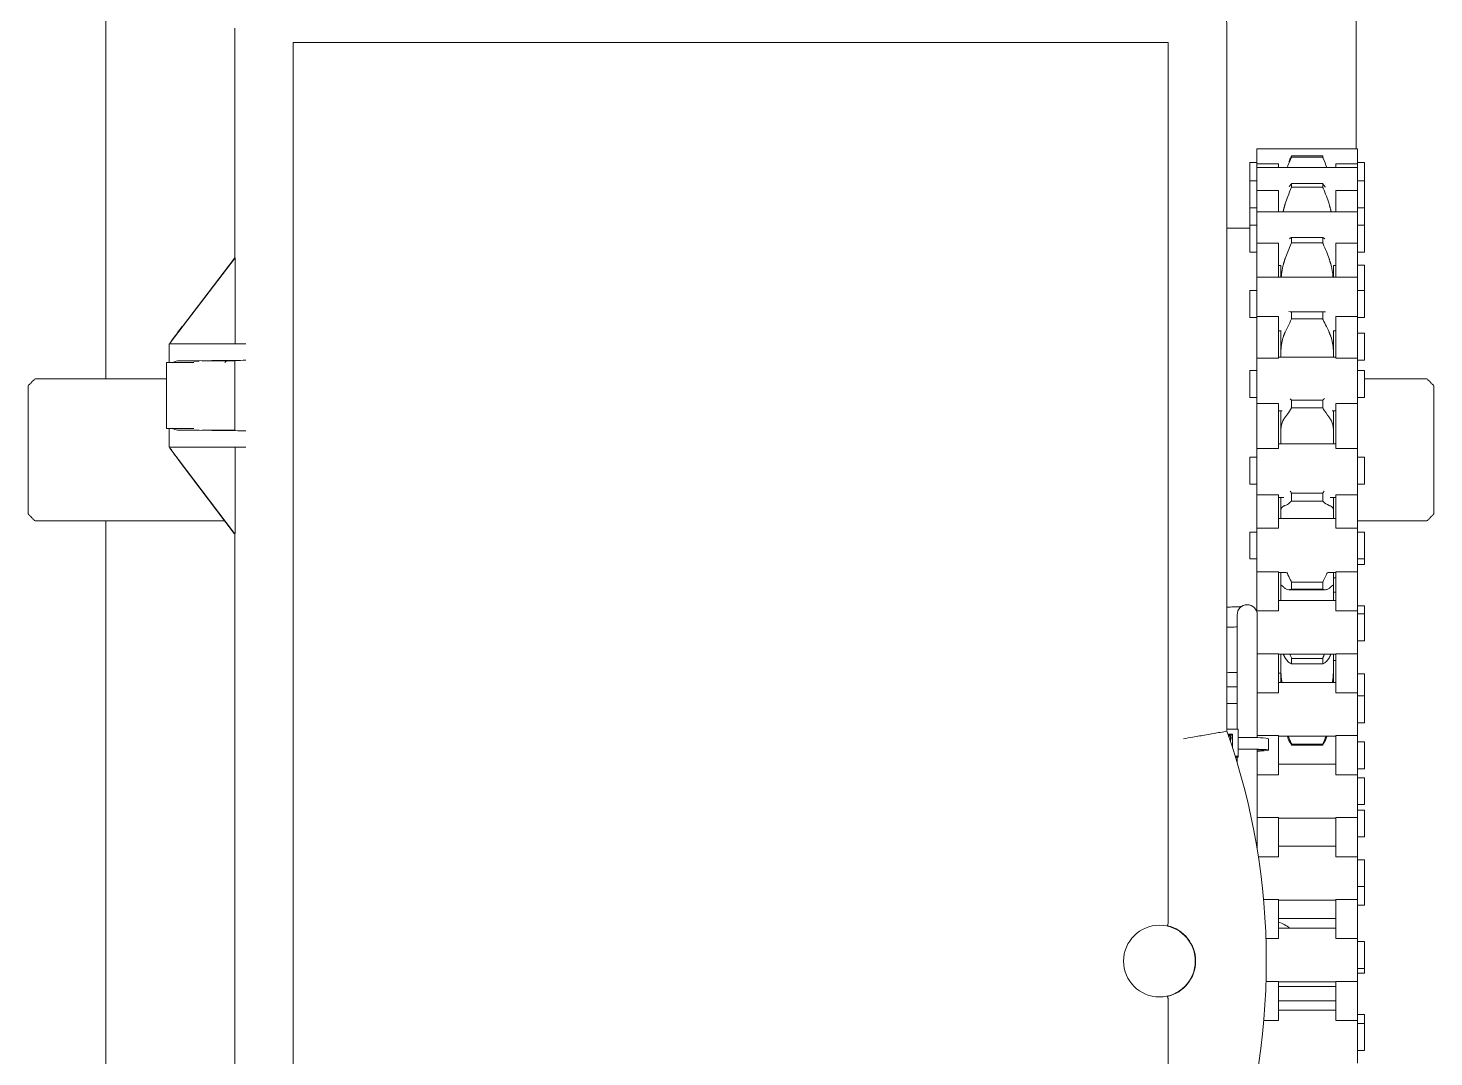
# Model space of a CAD drawing. Header units: inches. Extents: x 12.2 to 24.5, y 6.4 to 20.2.
# Drawn here: x 16.885 to 19.948, y 13.494 to 15.734 of the extents above; entities that cross this region are included whole.
import ezdxf

# ---------------------------------------------------------------- set-up
doc = ezdxf.new("R2010")
doc.units = ezdxf.units.IN
doc.header["$MEASUREMENT"] = 0

msp = doc.modelspace()

# ---------------------------------------------------------------- linework, layer by layer
at = {"color": 7, "linetype": 'Continuous', "lineweight": 15}
for p, q in [((17.054792, 17.541164), (17.054792, 14.970251)), ((19.778243, 15.470914), (19.778243, 17.541164)), ((17.335251, 15.733827), (17.335251, 15.232897)), ((19.496956, 14.203046), (19.496956, 15.733827)), ((17.462978, 15.702577), (17.462978, 11.702577)), ((17.462978, 15.702577), (19.369229, 15.702577)), ((19.369229, 15.702577), (19.369229, 13.78689)), ((19.562017, 15.470914), (19.562017, 15.438556)), ((19.781017, 15.470914), (19.781017, 15.438556)), ((19.546517, 15.441539), (19.546517, 15.401043)), ((19.562017, 15.438556), (19.609018, 15.438556)), ((19.562017, 15.430418), (19.562017, 15.438556)), ((19.609018, 15.430418), (19.609018, 15.438556)), ((19.637769, 15.452807), (19.637769, 15.455457)), ((19.637769, 15.455457), (19.705518, 15.455457)), ((19.705518, 15.452807), (19.637769, 15.452807)), ((19.705518, 15.452807), (19.705518, 15.455457)), ((19.734018, 15.438556), (19.781017, 15.438556)), ((19.734018, 15.430418), (19.734018, 15.438556)), ((19.781017, 15.438556), (19.781017, 15.430418)), ((19.796519, 15.441539), (19.796519, 15.401043)), ((19.562017, 15.430418), (19.562017, 15.38039)), ((19.781017, 15.430418), (19.781017, 15.38039)), ((19.546517, 15.401043), (19.546517, 15.342543)), ((19.562017, 15.38039), (19.609018, 15.38039)), ((19.562017, 15.334377), (19.562017, 15.38039)), ((19.609018, 15.334377), (19.609018, 15.38039)), ((19.637769, 15.387629), (19.637769, 15.395315)), ((19.637769, 15.395315), (19.705518, 15.395315)), ((19.705518, 15.387629), (19.637769, 15.387629)), ((19.705518, 15.387629), (19.705518, 15.395315)), ((19.734018, 15.334377), (19.734018, 15.38039)), ((19.734018, 15.38039), (19.781017, 15.38039)), ((19.781017, 15.38039), (19.781017, 15.334377)), ((19.796519, 15.401043), (19.796519, 15.342543)), ((19.546517, 15.342543), (19.546517, 15.304814)), ((19.562017, 15.334189), (19.562017, 15.265632)), ((19.781017, 15.334189), (19.781017, 15.265632)), ((19.796519, 15.342543), (19.796519, 15.304814)), ((19.546517, 15.304814), (19.546517, 15.246315)), ((19.796519, 15.304814), (19.796519, 15.246315)), ((19.562017, 15.265632), (19.609018, 15.265632)), ((19.562017, 15.191793), (19.562017, 15.265632)), ((19.609018, 15.191793), (19.609018, 15.265632)), ((19.637769, 15.266299), (19.637769, 15.278269)), ((19.637769, 15.278269), (19.705518, 15.278269)), ((19.705518, 15.266299), (19.637769, 15.266299)), ((19.705518, 15.266299), (19.705518, 15.278269)), ((19.734018, 15.191793), (19.734018, 15.265632)), ((19.734018, 15.265632), (19.781017, 15.265632)), ((19.781017, 15.265632), (19.781017, 15.191793)), ((17.33664, 15.233826), (17.19445, 15.04857)), ((17.221265, 15.084387), (17.33579, 15.233601)), ((17.335375, 15.233601), (17.335549, 15.233826)), ((17.335375, 15.233826), (17.335375, 15.233601)), ((17.33637, 15.233826), (17.335375, 15.233826)), ((17.33579, 15.233601), (17.335375, 15.233601)), ((17.33664, 15.233826), (17.33637, 15.233826)), ((17.33664, 15.233826), (17.33664, 15.046327)), ((19.562017, 15.191842), (19.562017, 15.105746)), ((19.614267, 15.191842), (19.614267, 15.21694)), ((19.729018, 15.191842), (19.729018, 15.21694)), ((19.781017, 15.191842), (19.781017, 15.105746)), ((19.796519, 15.217827), (19.796519, 15.174207)), ((19.546517, 15.162467), (19.546517, 15.103968)), ((19.796519, 15.174207), (19.796519, 15.162467)), ((19.796519, 15.162467), (19.796519, 15.103968)), ((19.562017, 15.105746), (19.609018, 15.105746)), ((19.562017, 15.015363), (19.562017, 15.105746)), ((19.609018, 15.015363), (19.609018, 15.105746)), ((19.637769, 15.100696), (19.637769, 15.115778)), ((19.637769, 15.115778), (19.705518, 15.115778)), ((19.705518, 15.100696), (19.637769, 15.100696)), ((19.705518, 15.100696), (19.705518, 15.115778)), ((19.734018, 15.015363), (19.734018, 15.105746)), ((19.734018, 15.105746), (19.781017, 15.105746)), ((19.781017, 15.105746), (19.781017, 15.015363)), ((17.213016, 15.073909), (17.221148, 15.084387)), ((17.221148, 15.084228), (17.213016, 15.07363)), ((17.213016, 15.07363), (17.213016, 15.073909)), ((17.221148, 15.084228), (17.221265, 15.084387)), ((17.221148, 15.084387), (17.221148, 15.084228)), ((17.221265, 15.084387), (17.221148, 15.084387)), ((19.614267, 15.020366), (19.614267, 15.074592)), ((19.729018, 15.020366), (19.729018, 15.074592)), ((19.796519, 15.069519), (19.796519, 15.0259)), ((17.192751, 15.046327), (17.192751, 15.005702)), ((17.192751, 15.046327), (17.199284, 15.046327)), ((17.19445, 15.04857), (17.19445, 15.046327)), ((17.199284, 15.046327), (17.359707, 15.046327)), ((17.210358, 15.009116), (17.359707, 15.010599)), ((17.335251, 15.009513), (17.264725, 15.008828)), ((17.33637, 15.010074), (17.335251, 15.009513)), ((17.335251, 15.009513), (17.335251, 14.858141)), ((19.609018, 15.015363), (19.562017, 15.015363)), ((19.562017, 15.015363), (19.562017, 14.916708)), ((19.614267, 15.020366), (19.614267, 15.017597)), ((19.729018, 15.017597), (19.729018, 15.020366)), ((19.781017, 15.015363), (19.734018, 15.015363)), ((19.781017, 15.015363), (19.781017, 14.916708)), ((19.796519, 15.0259), (19.796519, 15.01102)), ((17.245991, 15.005702), (17.186502, 15.005702)), ((19.546517, 14.988222), (19.546517, 14.929723)), ((19.796519, 14.988222), (19.796519, 14.929723)), ((16.885268, 14.676253), (16.885268, 14.955252)), ((19.947767, 14.955252), (19.947767, 14.676253)), ((19.562017, 14.916708), (19.609018, 14.916708)), ((19.562017, 14.818813), (19.562017, 14.916708)), ((19.609018, 14.818813), (19.609018, 14.916708)), ((19.637769, 14.907028), (19.637769, 14.923748)), ((19.637769, 14.923748), (19.705518, 14.923748)), ((19.705518, 14.907028), (19.705518, 14.923748)), ((19.734018, 14.818813), (19.734018, 14.916708)), ((19.734018, 14.916708), (19.781017, 14.916708)), ((19.781017, 14.916708), (19.781017, 14.818813)), ((19.614267, 14.851253), (19.614267, 14.900347)), ((19.705518, 14.907028), (19.637769, 14.907028)), ((19.729018, 14.851253), (19.729018, 14.900347)), ((17.186502, 14.861952), (17.245991, 14.861952)), ((17.192751, 14.861952), (17.192751, 14.821327)), ((17.359707, 14.857054), (17.210358, 14.858537)), ((17.264725, 14.858826), (17.335251, 14.858141)), ((17.335251, 14.858141), (17.33637, 14.85758)), ((19.614267, 14.851253), (19.614267, 14.828869)), ((19.729018, 14.828869), (19.729018, 14.851253)), ((17.199284, 14.821327), (17.192751, 14.821327)), ((17.194323, 14.819236), (17.194323, 14.821327)), ((17.194323, 14.819236), (17.33507, 14.633828)), ((17.359707, 14.821327), (17.199284, 14.821327)), ((17.221148, 14.78302), (17.212937, 14.793838)), ((17.336459, 14.633828), (17.336459, 14.821327)), ((19.546517, 14.799493), (19.546517, 14.740994)), ((19.609018, 14.818813), (19.562017, 14.818813)), ((19.562017, 14.818813), (19.562017, 14.71741)), ((19.781017, 14.818813), (19.734018, 14.818813)), ((19.781017, 14.818813), (19.781017, 14.71741)), ((19.796519, 14.799493), (19.796519, 14.740994)), ((17.334403, 14.633828), (17.221148, 14.78302)), ((19.562017, 14.71741), (19.609018, 14.71741)), ((19.562017, 14.645115), (19.562017, 14.71741)), ((19.609018, 14.645115), (19.609018, 14.71741)), ((19.614267, 14.678494), (19.614267, 14.711619)), ((19.637769, 14.704255), (19.637769, 14.720975)), ((19.637769, 14.720975), (19.705518, 14.720975)), ((19.705518, 14.704255), (19.637769, 14.704255)), ((19.705518, 14.704255), (19.705518, 14.720975)), ((19.729018, 14.678494), (19.729018, 14.711619)), ((19.734018, 14.71741), (19.781017, 14.71741)), ((19.734018, 14.645115), (19.734018, 14.71741)), ((19.781017, 14.71741), (19.781017, 14.645115)), ((19.614267, 14.678494), (19.614267, 14.666082)), ((19.729018, 14.666082), (19.729018, 14.678494)), ((17.313846, 14.660908), (16.900268, 14.660908)), ((17.054792, 14.660908), (17.054792, 12.598252)), ((19.562017, 14.645115), (19.609018, 14.645115)), ((19.562017, 14.550123), (19.562017, 14.645115)), ((19.734018, 14.645115), (19.781017, 14.645115)), ((19.932767, 14.660908), (19.781017, 14.660908)), ((19.781017, 14.550123), (19.781017, 14.645115)), ((17.334403, 14.633828), (17.33507, 14.633828)), ((17.336459, 14.633828), (17.33507, 14.633828)), ((17.335251, 14.633828), (17.335251, 12.770396)), ((19.546517, 14.578208), (19.546517, 14.636707)), ((19.796519, 14.578208), (19.796519, 14.636707)), ((19.796519, 14.578208), (19.796519, 14.566097)), ((19.609018, 14.550123), (19.562017, 14.550123)), ((19.562017, 14.464891), (19.562017, 14.550123)), ((19.609018, 14.464891), (19.609018, 14.550123)), ((19.614267, 14.518997), (19.614267, 14.548832)), ((19.729018, 14.518997), (19.729018, 14.548832)), ((19.781017, 14.550123), (19.734018, 14.550123)), ((19.734018, 14.464891), (19.734018, 14.550123)), ((19.781017, 14.550123), (19.781017, 14.464891)), ((19.614267, 14.518997), (19.614267, 14.487724)), ((19.637769, 14.512225), (19.637769, 14.527309)), ((19.637769, 14.527309), (19.705518, 14.527309)), ((19.705518, 14.512225), (19.705518, 14.527309)), ((19.729018, 14.487724), (19.729018, 14.518997)), ((19.705518, 14.512225), (19.637769, 14.512225)), ((19.562017, 14.464891), (19.609018, 14.464891)), ((19.562017, 14.463075), (19.562017, 14.464891)), ((19.734018, 14.464891), (19.781017, 14.464891)), ((19.781017, 14.371767), (19.781017, 14.464891)), ((19.796519, 14.476288), (19.796519, 14.458351)), ((19.796519, 14.399849), (19.796519, 14.458351)), ((19.609018, 14.371767), (19.562977, 14.371767)), ((19.609018, 14.286534), (19.609018, 14.371767)), ((19.614267, 14.370474), (19.614267, 14.34459)), ((19.729018, 14.34459), (19.729018, 14.370474)), ((19.781017, 14.371767), (19.734018, 14.371767)), ((19.734018, 14.286534), (19.734018, 14.371767)), ((19.781017, 14.371767), (19.781017, 14.286534)), ((19.614267, 14.309367), (19.614267, 14.34459)), ((19.637769, 14.349734), (19.637769, 14.361704)), ((19.637769, 14.361704), (19.705518, 14.361704)), ((19.705518, 14.349734), (19.637769, 14.349734)), ((19.705518, 14.349734), (19.705518, 14.361704)), ((19.729018, 14.309367), (19.729018, 14.34459)), ((19.796519, 14.327981), (19.796519, 14.284361)), ((19.562977, 14.286534), (19.609018, 14.286534)), ((19.734018, 14.286534), (19.781017, 14.286534)), ((19.781017, 14.193408), (19.781017, 14.286534)), ((19.796519, 14.284361), (19.796519, 14.279992)), ((19.796519, 14.221493), (19.796519, 14.279992)), ((19.496956, 14.263718), (19.519226, 14.263718)), ((19.496956, 14.207495), (19.521352, 14.207495)), ((19.499333, 14.196259), (19.5091, 14.196259)), ((19.500009, 14.194316), (19.5091, 14.194316)), ((19.50485, 14.192042), (19.500793, 14.192042)), ((19.50485, 14.180103), (19.50485, 14.192042)), ((19.50485, 14.189928), (19.5091, 14.189928)), ((19.5091, 14.196259), (19.5091, 14.167229)), ((19.521352, 14.207495), (19.521352, 14.148824)), ((19.541101, 14.189217), (19.521352, 14.189217)), ((19.609018, 14.193408), (19.562977, 14.193408)), ((19.609018, 14.108176), (19.609018, 14.193408)), ((19.781017, 14.193408), (19.734018, 14.193408)), ((19.734018, 14.108176), (19.734018, 14.193408)), ((19.781017, 14.193408), (19.781017, 14.108176)), ((19.796519, 14.179673), (19.796519, 14.136054)), ((19.521352, 14.148824), (19.514955, 14.148824)), ((19.541101, 14.164251), (19.521352, 14.164251)), ((19.541101, 14.163732), (19.521352, 14.163732)), ((19.521352, 14.148824), (19.521352, 14.146879)), ((19.637769, 14.172549), (19.637769, 14.175196)), ((19.637769, 14.175196), (19.705518, 14.175196)), ((19.705518, 14.172549), (19.637769, 14.172549)), ((19.705518, 14.172549), (19.705518, 14.175196)), ((19.521352, 14.146879), (19.515558, 14.146879)), ((19.796519, 14.136054), (19.796519, 14.121174)), ((19.562977, 14.108176), (19.609018, 14.108176)), ((19.734018, 14.108176), (19.781017, 14.108176)), ((19.781017, 14.015052), (19.781017, 14.108176)), ((19.796519, 14.043134), (19.796519, 14.101636)), ((19.796519, 14.031368), (19.796519, 13.987746)), ((19.609018, 14.015052), (19.562977, 14.015052)), ((19.609018, 13.929819), (19.609018, 14.015052)), ((19.781017, 14.015052), (19.734018, 14.015052)), ((19.734018, 13.929819), (19.734018, 14.015052)), ((19.781017, 14.015052), (19.781017, 13.929819)), ((19.796519, 13.987746), (19.796519, 13.972866)), ((19.565462, 13.929819), (19.609018, 13.929819)), ((19.734018, 13.929819), (19.781017, 13.929819)), ((19.781017, 13.836695), (19.781017, 13.929819)), ((19.796519, 13.864778), (19.796519, 13.923277)), ((19.796519, 13.864778), (19.796519, 13.839439)), ((19.609018, 13.836695), (19.576744, 13.836695)), ((19.609018, 13.751461), (19.609018, 13.836695)), ((19.781017, 13.836695), (19.734018, 13.836695)), ((19.734018, 13.751461), (19.734018, 13.836695)), ((19.781017, 13.836695), (19.781017, 13.751461)), ((19.796519, 13.839439), (19.796519, 13.824559)), ((19.581947, 13.751461), (19.609018, 13.751461)), ((19.734018, 13.751461), (19.781017, 13.751461)), ((19.781017, 13.658337), (19.781017, 13.751461)), ((19.796519, 13.686421), (19.796519, 13.744921)), ((19.796519, 13.686421), (19.796519, 13.676251)), ((19.609018, 13.658337), (19.58209, 13.658337)), ((19.609018, 13.573104), (19.609018, 13.658337)), ((19.781017, 13.658337), (19.734018, 13.658337)), ((19.734018, 13.573104), (19.734018, 13.658337)), ((19.781017, 13.658337), (19.781017, 13.573104)), ((19.369229, 13.618266), (19.369229, 11.702577)), ((19.577155, 13.573104), (19.609018, 13.573104)), ((19.734018, 13.573104), (19.781017, 13.573104)), ((19.781017, 13.47998), (19.781017, 13.573104)), ((19.796519, 13.586445), (19.796519, 13.566562)), ((19.796519, 13.508063), (19.796519, 13.566562))]:
    msp.add_line(p, q, dxfattribs=at)
at = {"color": 7, "linetype": 'Continuous', "lineweight": 15, "flags": 128}
for points in [[(19.5091, 14.185936), (19.506624, 14.186239), (19.50485, 14.186819)], [(19.541101, 14.164251), (19.553759, 14.16416), (19.565448, 14.163892), (19.57528, 14.163467), (19.582503, 14.162923), (19.586563, 14.162294), (19.587154, 14.161632), (19.584228, 14.160987), (19.578009, 14.16041), (19.568972, 14.15994), (19.562977, 14.159741)], [(19.541101, 14.163732), (19.552302, 14.163641), (19.562409, 14.163373), (19.570427, 14.162958), (19.575576, 14.162435), (19.577352, 14.161853), (19.575576, 14.161273), (19.570427, 14.16075), (19.562977, 14.160356)]]:
    msp.add_lwpolyline(points, dxfattribs=at)
at = {"color": 7, "linetype": 'Continuous', "lineweight": 15}
msp.add_circle((19.349855, 13.702577), 0.078124, dxfattribs=at)
for centre, radius, start, end in [((19.400477, 15.733825), 0.09648, 0.001337, 89.998663), ((19.206683, 13.577375), 2.492689, 143.103635, 143.828503), ((17.226122, 13.651284), 1.357924, 88.644244, 90.665149), ((17.357197, 14.603732), 0.406875, 89.646491, 92.93412), ((17.224535, 16.479575), 1.6211, 269.498905, 271.191701), ((17.357228, 15.265306), 0.408259, 267.071457, 270.347933), ((19.164696, 16.24377), 2.431392, 215.866068, 216.608093), ((19.541101, 14.456673), 0.021875, 0, 180), ((18.080009, 13.702578), 1.502733, 340.546707, 19.453293), ((19.553315, 13.977601), 0.211968, 80.75994, 93.303292), ((19.590767, 13.723703), 0.066206, 49.834088, 73.998109), ((19.349854, 13.702577), 0.078761, 282.587015, 77.412985)]:
    msp.add_arc(centre, radius, start, end, dxfattribs=at)
for points in [[(19.781017, 15.470914), (19.562017, 15.470914)], [(19.562017, 15.441539), (19.546517, 15.441539)], [(19.796519, 15.441539), (19.781017, 15.441539)], [(19.781017, 15.430418), (19.562017, 15.430418)], [(19.562017, 15.401043), (19.546517, 15.401043)], [(19.705518, 15.395315), (19.710995, 15.387888)], [(19.796519, 15.401043), (19.781017, 15.401043)], [(19.623876, 15.351249), (19.619922, 15.337073)], [(19.723365, 15.337073), (19.719408, 15.351249)], [(19.546517, 15.342543), (19.562017, 15.342543)], [(19.781017, 15.334189), (19.562017, 15.334189)], [(19.619922, 15.337073), (19.619392, 15.334189)], [(19.72389, 15.334189), (19.723365, 15.337073)], [(19.781017, 15.342543), (19.796519, 15.342543)], [(19.546517, 15.298377), (19.496956, 15.298377)], [(19.562017, 15.304814), (19.546517, 15.304814)], [(19.796519, 15.304814), (19.781017, 15.304814)], [(19.705518, 15.278269), (19.710343, 15.275096)], [(19.546517, 15.246315), (19.562017, 15.246315)], [(19.623876, 15.232165), (19.619922, 15.219709)], [(19.723365, 15.219709), (19.719408, 15.232165)], [(19.781017, 15.246315), (19.796519, 15.246315)], [(19.781017, 15.191842), (19.562017, 15.191842)], [(19.609018, 15.21694), (19.614269, 15.21694)], [(19.729015, 15.21694), (19.734018, 15.21694)], [(19.796519, 15.217827), (19.781017, 15.217827)], [(19.562017, 15.162467), (19.546517, 15.162467)], [(19.796519, 15.162467), (19.781017, 15.162467)], [(19.546517, 15.103968), (19.562017, 15.103968)], [(19.705518, 15.115778), (19.711347, 15.116391)], [(19.781017, 15.103968), (19.796519, 15.103968)], [(19.609018, 15.074592), (19.614894, 15.074592)], [(19.623876, 15.072147), (19.619922, 15.062632)], [(19.723365, 15.062632), (19.719408, 15.072147)], [(19.728391, 15.074592), (19.734018, 15.074592)], [(19.796519, 15.069519), (19.781017, 15.069519)], [(17.317735, 15.009342), (17.313516, 15.005702)], [(19.734018, 15.017597), (19.609018, 15.017597)], [(19.614535, 15.032351), (19.614267, 15.020366)], [(19.781017, 15.01102), (19.796519, 15.01102)], [(17.186502, 15.005702), (17.186502, 14.861952)], [(19.562017, 14.988222), (19.546517, 14.988222)], [(19.796519, 14.988222), (19.781017, 14.988222)], [(16.900268, 14.970251), (16.885268, 14.955252)], [(17.186502, 14.970251), (16.900268, 14.970251)], [(19.932767, 14.970251), (19.796519, 14.970251)], [(19.947767, 14.955252), (19.932767, 14.970251)], [(19.546517, 14.929723), (19.562017, 14.929723)], [(19.705518, 14.923748), (19.709226, 14.927301)], [(19.781017, 14.929723), (19.796519, 14.929723)], [(19.609018, 14.900347), (19.617097, 14.900347)], [(19.623876, 14.886861), (19.619922, 14.881218)], [(19.723365, 14.881218), (19.719408, 14.886861)], [(19.72619, 14.900347), (19.734018, 14.900347)], [(19.614535, 14.860727), (19.614267, 14.851253)], [(19.734018, 14.828869), (19.609018, 14.828869)], [(19.562017, 14.799493), (19.546517, 14.799493)], [(19.796519, 14.799493), (19.781017, 14.799493)], [(19.546517, 14.740994), (19.562017, 14.740994)], [(19.781017, 14.740994), (19.796519, 14.740994)], [(19.609018, 14.711619), (19.621176, 14.711619)], [(19.705518, 14.720975), (19.708635, 14.725919)], [(19.722112, 14.711619), (19.734018, 14.711619)], [(16.900268, 14.660908), (16.885268, 14.676253)], [(19.614535, 14.684527), (19.614267, 14.678494)], [(19.623876, 14.694441), (19.619922, 14.693224)], [(19.723365, 14.693224), (19.719408, 14.694441)], [(19.947767, 14.676253), (19.932767, 14.660908)], [(19.734018, 14.666082), (19.609018, 14.666082)], [(19.562017, 14.636707), (19.546517, 14.636707)], [(19.796519, 14.636707), (19.781017, 14.636707)], [(19.546517, 14.578208), (19.562017, 14.578208)], [(19.781017, 14.578208), (19.796519, 14.578208)], [(19.609018, 14.548832), (19.626075, 14.548832)], [(19.717212, 14.548832), (19.734018, 14.548832)], [(19.781017, 14.566097), (19.796519, 14.566097)], [(19.614535, 14.521004), (19.614267, 14.518997)], [(19.623876, 14.513727), (19.619922, 14.517052)], [(19.723365, 14.517052), (19.719408, 14.513727)], [(19.729018, 14.536721), (19.734018, 14.536721)], [(19.734018, 14.487724), (19.609018, 14.487724)], [(19.63194, 14.511169), (19.711378, 14.511169)], [(19.734018, 14.505664), (19.729018, 14.505664)], [(19.796519, 14.476288), (19.781017, 14.476288)], [(19.796519, 14.458351), (19.781017, 14.458351)], [(19.519226, 14.440598), (19.519226, 14.297733)], [(19.562977, 14.297733), (19.562977, 14.440598)], [(19.781017, 14.399849), (19.796519, 14.399849)], [(19.609018, 14.370474), (19.734018, 14.370474)], [(19.623876, 14.362404), (19.619922, 14.369948)], [(19.705518, 14.361704), (19.709228, 14.370474)], [(19.723365, 14.369948), (19.719408, 14.362404)], [(19.72875, 14.331233), (19.729018, 14.34459)], [(19.734018, 14.357356), (19.729018, 14.357356)], [(19.512005, 14.330675), (19.503172, 14.33064)], [(19.510266, 14.330694), (19.519226, 14.330595)], [(19.609018, 14.329626), (19.614267, 14.329626)], [(19.734018, 14.309367), (19.609018, 14.309367)], [(19.796519, 14.327981), (19.781017, 14.327981)], [(19.519226, 14.299927), (19.496956, 14.299927)], [(19.796519, 14.279992), (19.781017, 14.279992)], [(19.519226, 14.254545), (19.519226, 14.207495)], [(19.562977, 14.188931), (19.562977, 14.254545)], [(19.781017, 14.221493), (19.796519, 14.221493)], [(19.496956, 14.203046), (19.495837, 14.202853)], [(19.587351, 14.161853), (19.587351, 14.186819)], [(19.609018, 14.192117), (19.734018, 14.192117)], [(19.63033, 14.192117), (19.637769, 14.175196)], [(19.796519, 14.179673), (19.781017, 14.179673)], [(19.562977, 13.945509), (19.562977, 14.163352)], [(19.519226, 14.146879), (19.519226, 14.13485)], [(19.734018, 14.131011), (19.609018, 14.131011)], [(19.781017, 14.121174), (19.796519, 14.121174)], [(19.796519, 14.101636), (19.781017, 14.101636)], [(19.781017, 14.043134), (19.796519, 14.043134)], [(19.796519, 14.031368), (19.781017, 14.031368)], [(19.609018, 14.013759), (19.734018, 14.013759)], [(19.781017, 13.972866), (19.796519, 13.972866)], [(19.734018, 13.952652), (19.609018, 13.952652)], [(19.796519, 13.923277), (19.781017, 13.923277)], [(19.781017, 13.864778), (19.796519, 13.864778)], [(19.609018, 13.835402), (19.734018, 13.835402)], [(19.781017, 13.824559), (19.796519, 13.824559)], [(19.369229, 13.78689), (19.3692, 13.786639)], [(19.609018, 13.795183), (19.734018, 13.795183)], [(19.734018, 13.774296), (19.609018, 13.774296)], [(19.796519, 13.744921), (19.781017, 13.744921)], [(19.781017, 13.686421), (19.796519, 13.686421)], [(19.781017, 13.676251), (19.796519, 13.676251)], [(19.609018, 13.657046), (19.734018, 13.657046)], [(19.609018, 13.646876), (19.734018, 13.646876)], [(19.3692, 13.618514), (19.369229, 13.618266)], [(19.734018, 13.61582), (19.609018, 13.61582)], [(19.734018, 13.595937), (19.609018, 13.595937)], [(19.796519, 13.586445), (19.781017, 13.586445)], [(19.796519, 13.566562), (19.781017, 13.566562)], [(19.781017, 13.508063), (19.796519, 13.508063)]]:
    msp.add_open_spline(points, degree=1, dxfattribs=at)
for points, knots in [([(19.637769, 15.452807), (19.634436, 15.445756), (19.630962, 15.438407), (19.628345, 15.430729), (19.628239, 15.430418)], [0, 0, 0, 0, 0.95953417, 1, 1, 1, 1]), ([(19.631916, 15.443036), (19.63333, 15.446631), (19.635013, 15.45091), (19.637389, 15.45483), (19.637769, 15.455457)], [0, 0, 0, 0, 0.84013229, 1, 1, 1, 1]), ([(19.714459, 15.430418), (19.712057, 15.437201), (19.709369, 15.444791), (19.705888, 15.452037), (19.705518, 15.452807)], [0, 0, 0, 0, 0.8937477, 1, 1, 1, 1]), ([(19.637769, 15.387629), (19.634909, 15.380902), (19.629825, 15.368947), (19.625687, 15.356634), (19.623876, 15.351249)], [0, 0, 0, 0, 0.56265855, 1, 1, 1, 1]), ([(19.632263, 15.388002), (19.633659, 15.390127), (19.635342, 15.392688), (19.637415, 15.394932), (19.637769, 15.395315)], [0, 0, 0, 0, 0.82952849, 1, 1, 1, 1]), ([(19.719408, 15.351249), (19.717507, 15.356871), (19.713628, 15.368341), (19.708676, 15.380354), (19.705869, 15.386822), (19.705518, 15.387629)], [0, 0, 0, 0, 0.4569173, 0.93225113, 1, 1, 1, 1]), ([(19.637769, 15.266299), (19.634946, 15.259801), (19.630051, 15.24853), (19.625713, 15.237033), (19.623876, 15.232165)], [0, 0, 0, 0, 0.57650899, 1, 1, 1, 1]), ([(19.632913, 15.275237), (19.634122, 15.276215), (19.635628, 15.277433), (19.637415, 15.278131), (19.637769, 15.278269)], [0, 0, 0, 0, 0.80234297, 1, 1, 1, 1]), ([(19.719408, 15.232165), (19.717482, 15.237256), (19.713445, 15.24793), (19.708608, 15.259227), (19.705868, 15.265498), (19.705518, 15.266299)], [0, 0, 0, 0, 0.443005054, 0.928862036, 1, 1, 1, 1]), ([(19.619922, 15.219709), (19.618509, 15.213855), (19.616291, 15.20467), (19.615622, 15.195256), (19.615379, 15.191842)], [0, 0, 0, 0, 0.63730473, 1, 1, 1, 1]), ([(19.727919, 15.191842), (19.727689, 15.195093), (19.727022, 15.204506), (19.724812, 15.213694), (19.723365, 15.219709)], [0, 0, 0, 0, 0.34539694, 1, 1, 1, 1]), ([(19.637769, 15.100696), (19.635, 15.095058), (19.630334, 15.085558), (19.625743, 15.076023), (19.623876, 15.072147)], [0, 0, 0, 0, 0.59356663, 1, 1, 1, 1]), ([(19.631909, 15.11651), (19.633541, 15.116519), (19.635544, 15.11653), (19.63742, 15.115896), (19.637769, 15.115778)], [0, 0, 0, 0, 0.81443292, 1, 1, 1, 1]), ([(19.719408, 15.072147), (19.717454, 15.076208), (19.713211, 15.085026), (19.708529, 15.094517), (19.705868, 15.099979), (19.705518, 15.100696)], [0, 0, 0, 0, 0.425850585, 0.924598361, 1, 1, 1, 1]), ([(19.619922, 15.062632), (19.618559, 15.05801), (19.615641, 15.048121), (19.614919, 15.037831), (19.614535, 15.032351)], [0, 0, 0, 0, 0.46738767, 1, 1, 1, 1]), ([(19.72875, 15.032351), (19.728378, 15.037697), (19.727663, 15.047985), (19.724759, 15.057879), (19.723365, 15.062632)], [0, 0, 0, 0, 0.519595016, 1, 1, 1, 1]), ([(17.210358, 15.009116), (17.208413, 15.008731), (17.204491, 15.007955), (17.20108, 15.005772), (17.199307, 15.004795), (17.199284, 15.004782)], [0, 0, 0, 0, 0.49251962, 0.993507, 1, 1, 1, 1]), ([(19.729018, 15.020366), (19.729013, 15.022057), (19.729003, 15.026053), (19.728843, 15.030046), (19.72875, 15.032351)], [0, 0, 0, 0, 0.423020019, 1, 1, 1, 1]), ([(19.634312, 14.926465), (19.635134, 14.925976), (19.636409, 14.925218), (19.637412, 14.924133), (19.637769, 14.923748)], [0, 0, 0, 0, 0.64488036, 1, 1, 1, 1]), ([(19.637769, 14.907028), (19.6347, 14.902166), (19.630337, 14.895255), (19.625354, 14.888781), (19.623876, 14.886861)], [0, 0, 0, 0, 0.70340416, 1, 1, 1, 1]), ([(19.719408, 14.886861), (19.715002, 14.892884), (19.710178, 14.899478), (19.70589, 14.906426), (19.705518, 14.907028)], [0, 0, 0, 0, 0.91329011, 1, 1, 1, 1]), ([(17.199284, 14.862871), (17.199307, 14.862859), (17.199972, 14.862492), (17.201829, 14.86143), (17.205324, 14.859481), (17.208525, 14.858881), (17.210358, 14.858537)], [0, 0, 0, 0, 0.00648985, 0.19047305, 0.53669453, 1, 1, 1, 1]), ([(19.619922, 14.881218), (19.618557, 14.8783), (19.61552, 14.871812), (19.614884, 14.864662), (19.614535, 14.860727)], [0, 0, 0, 0, 0.44968123, 1, 1, 1, 1]), ([(19.72875, 14.860727), (19.728412, 14.864568), (19.727782, 14.871716), (19.724762, 14.878213), (19.723365, 14.881218)], [0, 0, 0, 0, 0.53746324, 1, 1, 1, 1]), ([(19.729018, 14.851253), (19.729014, 14.852633), (19.729007, 14.855793), (19.728843, 14.858948), (19.72875, 14.860727)], [0, 0, 0, 0, 0.43649828, 1, 1, 1, 1]), ([(19.637769, 14.704255), (19.634898, 14.701374), (19.630798, 14.697259), (19.625474, 14.695092), (19.623876, 14.694441)], [0, 0, 0, 0, 0.69999912, 1, 1, 1, 1]), ([(19.634852, 14.725361), (19.635464, 14.724509), (19.636489, 14.723082), (19.637401, 14.72158), (19.637769, 14.720975)], [0, 0, 0, 0, 0.59673643, 1, 1, 1, 1]), ([(19.719408, 14.694441), (19.714854, 14.696992), (19.709839, 14.699801), (19.705882, 14.70388), (19.705518, 14.704255)], [0, 0, 0, 0, 0.90803901, 1, 1, 1, 1]), ([(19.619922, 14.693224), (19.618556, 14.69235), (19.615427, 14.690349), (19.614856, 14.686625), (19.614535, 14.684527)], [0, 0, 0, 0, 0.43668432, 1, 1, 1, 1]), ([(19.72875, 14.684527), (19.72844, 14.686576), (19.727878, 14.690292), (19.724762, 14.692316), (19.723365, 14.693224)], [0, 0, 0, 0, 0.551341974, 1, 1, 1, 1]), ([(19.729018, 14.678494), (19.729016, 14.679427), (19.729014, 14.681442), (19.728842, 14.68345), (19.72875, 14.684527)], [0, 0, 0, 0, 0.46343243, 1, 1, 1, 1]), ([(19.62727, 14.548832), (19.628097, 14.547116), (19.631217, 14.540643), (19.634758, 14.533489), (19.637419, 14.528026), (19.637769, 14.527309)], [0, 0, 0, 0, 0.238768834, 0.900035029, 1, 1, 1, 1]), ([(19.705518, 14.527309), (19.708289, 14.532946), (19.711811, 14.54011), (19.715278, 14.5473), (19.716017, 14.548832)], [0, 0, 0, 0, 0.78682546, 1, 1, 1, 1]), ([(19.619922, 14.517052), (19.618841, 14.518343), (19.617446, 14.520007), (19.615443, 14.520679), (19.614994, 14.52083)], [0, 0, 0, 0, 0.77581239, 1, 1, 1, 1]), ([(19.7283, 14.520839), (19.727872, 14.520702), (19.725857, 14.520052), (19.724463, 14.518374), (19.723365, 14.517052)], [0, 0, 0, 0, 0.21229632, 1, 1, 1, 1]), ([(19.729018, 14.518997), (19.729032, 14.519398), (19.729055, 14.520084), (19.72884, 14.520734), (19.72875, 14.521004)], [0, 0, 0, 0, 0.58405905, 1, 1, 1, 1]), ([(19.637769, 14.512225), (19.634949, 14.51154), (19.630068, 14.510354), (19.625715, 14.512725), (19.623876, 14.513727)], [0, 0, 0, 0, 0.57753804, 1, 1, 1, 1]), ([(19.719408, 14.513727), (19.717499, 14.512712), (19.713492, 14.510583), (19.708425, 14.511288), (19.705866, 14.512113), (19.705518, 14.512225)], [0, 0, 0, 0, 0.440187324, 0.92387789, 1, 1, 1, 1]), ([(19.529229, 14.47455), (19.528297, 14.474472), (19.524596, 14.474166), (19.517294, 14.473829), (19.507469, 14.473468), (19.500415, 14.473345), (19.496956, 14.473285)], [0, 0, 0, 0, 0.08693896, 0.34483641, 0.67869902, 1, 1, 1, 1]), ([(19.519226, 14.456673), (19.519226, 14.456585), (19.519226, 14.456236), (19.519226, 14.455453), (19.519226, 14.454154), (19.519226, 14.452352), (19.519226, 14.450061), (19.519226, 14.4473), (19.519226, 14.444094), (19.519226, 14.44181), (19.519226, 14.440598)], [0, 0, 0, 0, 0.01635036, 0.06525547, 0.14613139, 0.25868613, 0.40160584, 0.57372263, 0.77386861, 1, 1, 1, 1]), ([(19.562977, 14.440598), (19.562977, 14.44181), (19.562977, 14.444094), (19.562977, 14.4473), (19.562977, 14.450061), (19.562977, 14.452352), (19.562977, 14.454154), (19.562977, 14.455453), (19.562977, 14.456236), (19.562977, 14.456585), (19.562977, 14.456673)], [0, 0, 0, 0, 0.22613139, 0.42627737, 0.59839416, 0.74131387, 0.85386861, 0.93474453, 0.98364964, 1, 1, 1, 1]), ([(19.496956, 14.429532), (19.497914, 14.429543), (19.50316, 14.429603), (19.510585, 14.429784), (19.517048, 14.430067), (19.519226, 14.430163)], [0, 0, 0, 0, 0.12892989, 0.70651528, 1, 1, 1, 1]), ([(19.634033, 14.370474), (19.634919, 14.368349), (19.636143, 14.365416), (19.637418, 14.362506), (19.637769, 14.361704)], [0, 0, 0, 0, 0.724712, 1, 1, 1, 1]), ([(19.614267, 14.34459), (19.614273, 14.342789), (19.614286, 14.338335), (19.614442, 14.333884), (19.614535, 14.331233)], [0, 0, 0, 0, 0.40451088, 1, 1, 1, 1]), ([(19.637769, 14.349734), (19.634817, 14.351342), (19.629142, 14.354435), (19.625584, 14.359819), (19.623876, 14.362404)], [0, 0, 0, 0, 0.52000511, 1, 1, 1, 1]), ([(19.719408, 14.362404), (19.717603, 14.359774), (19.7142, 14.354818), (19.708825, 14.351067), (19.705869, 14.349876), (19.705518, 14.349734)], [0, 0, 0, 0, 0.49889692, 0.94050419, 1, 1, 1, 1]), ([(19.496956, 14.330487), (19.499106, 14.330548), (19.503542, 14.330675), (19.50798, 14.330687), (19.510266, 14.330694)], [0, 0, 0, 0, 0.48472921, 1, 1, 1, 1]), ([(19.614535, 14.331233), (19.614807, 14.324478), (19.615103, 14.317139), (19.616448, 14.30994), (19.616555, 14.309367)], [0, 0, 0, 0, 0.92039765, 1, 1, 1, 1]), ([(19.726756, 14.309367), (19.726829, 14.309764), (19.728169, 14.316962), (19.728468, 14.3243), (19.72875, 14.331233)], [0, 0, 0, 0, 0.05507677, 1, 1, 1, 1]), ([(19.519226, 14.297733), (19.519226, 14.296291), (19.519226, 14.293272), (19.519226, 14.288557), (19.519226, 14.283483), (19.519226, 14.278099), (19.519226, 14.272457), (19.519226, 14.266612), (19.519226, 14.260618), (19.519226, 14.25658), (19.519226, 14.254545)], [0, 0, 0, 0, 0.10014127, 0.20968268, 0.32753749, 0.452619, 0.58367746, 0.71946316, 0.85867203, 1, 1, 1, 1]), ([(19.562977, 14.254545), (19.562977, 14.25658), (19.562977, 14.260618), (19.562977, 14.266612), (19.562977, 14.272457), (19.562977, 14.278099), (19.562977, 14.283483), (19.562977, 14.288557), (19.562977, 14.293272), (19.562977, 14.296291), (19.562977, 14.297733)], [0, 0, 0, 0, 0.14132797, 0.28053684, 0.41632254, 0.547381, 0.67246251, 0.79031732, 0.89985873, 1, 1, 1, 1]), ([(19.4021, 14.186511), (19.402208, 14.186531), (19.408956, 14.187754), (19.425402, 14.190614), (19.449518, 14.194855), (19.47211, 14.198773), (19.486916, 14.20132), (19.493934, 14.202526), (19.495837, 14.202853)], [0, 0, 0, 0, 0.00345881, 0.21620687, 0.52631945, 0.77547637, 0.93914158, 1, 1, 1, 1]), ([(19.637769, 14.172549), (19.635144, 14.17706), (19.631473, 14.183367), (19.628888, 14.190177), (19.628152, 14.192117)], [0, 0, 0, 0, 0.71509634, 1, 1, 1, 1]), ([(19.715156, 14.192117), (19.714487, 14.190355), (19.711902, 14.183543), (19.708236, 14.177229), (19.705518, 14.172549)], [0, 0, 0, 0, 0.25874714, 1, 1, 1, 1]), ([(19.705518, 14.175196), (19.708163, 14.180644), (19.710858, 14.186199), (19.712914, 14.192007), (19.712953, 14.192117)], [0, 0, 0, 0, 0.98100673, 1, 1, 1, 1]), ([(19.367018, 13.779444), (19.367022, 13.779444), (19.367097, 13.779443), (19.367312, 13.77989), (19.367638, 13.780672), (19.368119, 13.782289), (19.368662, 13.78431), (19.369014, 13.785832), (19.3692, 13.786639)], [0, 0, 0, 0, 0.00155228, 0.02968242, 0.15907228, 0.38137148, 0.67228632, 1, 1, 1, 1]), ([(19.3692, 13.618514), (19.369014, 13.619321), (19.368662, 13.620844), (19.368119, 13.622864), (19.367638, 13.624481), (19.367312, 13.625263), (19.367097, 13.625711), (19.367022, 13.625709), (19.367018, 13.625709)], [0, 0, 0, 0, 0.32771368, 0.61862852, 0.84092772, 0.97031758, 0.99844772, 1, 1, 1, 1])]:
    msp.add_open_spline(points, degree=3, knots=knots, dxfattribs=at)

doc.saveas('drawing.dxf')
